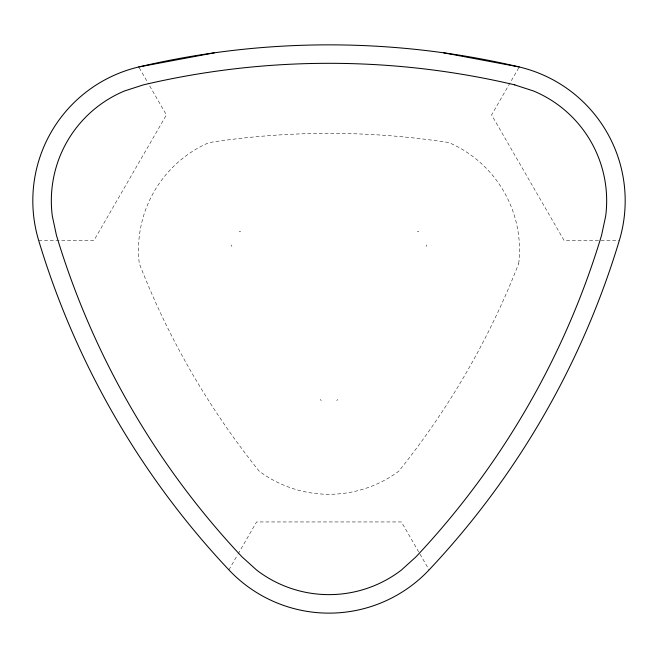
<?xml version="1.0" encoding="UTF-8"?>
<svg xmlns="http://www.w3.org/2000/svg" width="658" height="658" viewBox="0 0 658 658"><rect width="100%" height="100%" fill="white"/><g stroke="black" fill="none" stroke-linecap="round" stroke-linejoin="round"><path stroke-width="0.49" stroke-dasharray="3.29 2.47" d="M231.394 244.99L231.896 246.479M426.104 246.479L426.606 244.99M228.902 569.886L237.612 554.801M238.13 553.913L256.579 521.95L401.421 521.95L429.098 569.886M518.743 67.864L491.584 114.911L564.005 240.351L619.359 240.351M337.776 399.464L336.74 400.648M239.125 231.583L240.672 231.279M38.641 240.351L93.995 240.351L166.416 114.911L147.968 82.957M417.328 231.279L418.875 231.583M321.26 400.648L320.224 399.464M139.257 67.864L147.458 82.069M518.734 263.414A117.034 117.034 0 0 0 448.97 142.589A784.723 784.723 0 0 0 209.03 142.589A117.034 117.034 0 0 0 139.266 263.414A784.723 784.723 0 0 0 259.244 471.218A117.034 117.034 0 0 0 398.756 471.218A784.723 784.723 0 0 0 518.734 263.414"/><path stroke-width="0.99" d="M443.813 52.846L519.261 66.976A137.456 137.456 0 0 1 619.359 240.351A829.351 829.351 0 0 1 429.098 569.886A137.456 137.456 0 0 1 228.902 569.886A829.351 829.351 0 0 1 38.641 240.351A137.456 137.456 0 0 1 138.739 66.976L214.187 52.846M514.696 84.89L533.449 90.96A118.942 118.942 0 0 1 605.681 216.063L601.56 235.342A809.998 809.998 0 0 1 415.856 556.972L401.224 570.19A118.942 118.942 0 0 1 256.776 570.19L242.136 556.981A809.998 809.998 0 0 1 56.448 235.342L52.319 216.063A118.942 118.942 0 0 1 124.551 90.96L143.304 84.89A810.574 810.574 0 0 1 514.86 84.89M138.739 66.976A829.351 829.351 0 0 1 519.261 66.976"/></g></svg>
